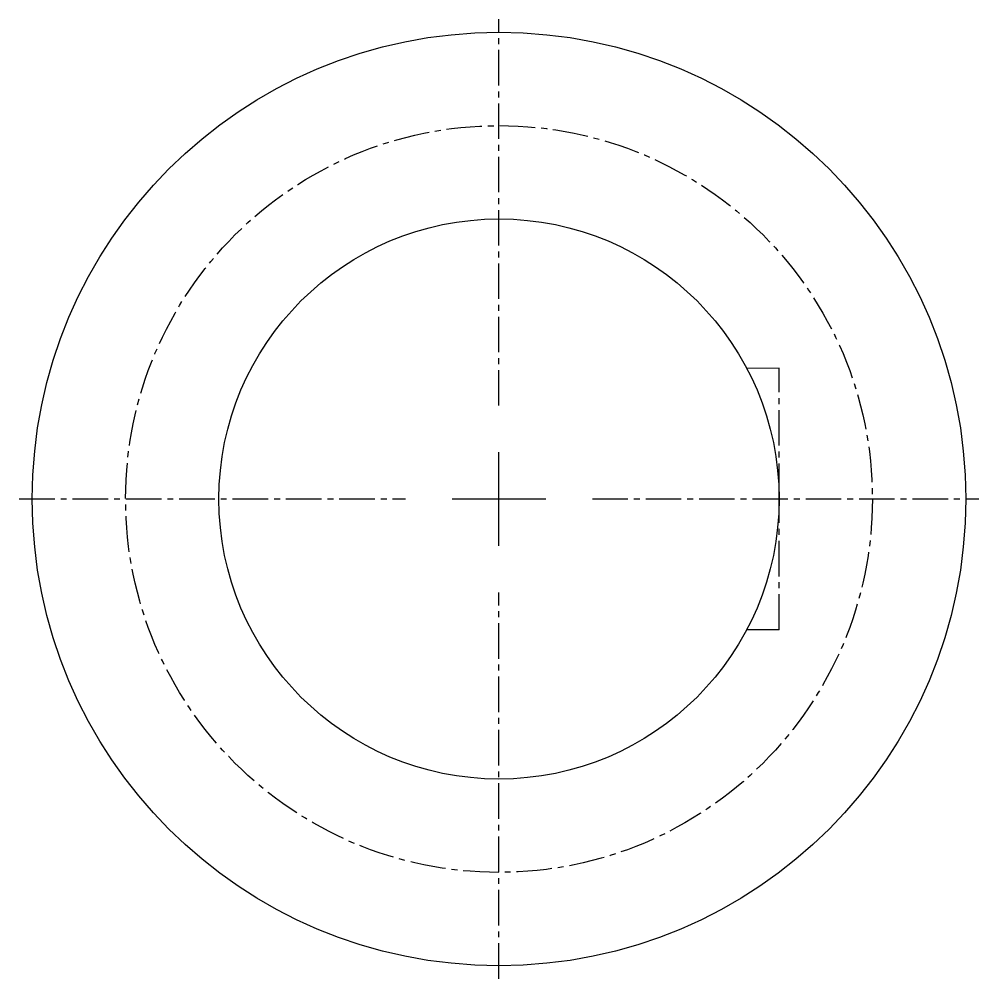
# Model space of a CAD drawing. Header units: millimetres. Extents: x 1568 to 31342, y 459 to 4403.
# Drawn here: x 2412.6 to 2669.6, y 2042.9 to 2299.9 of the extents above; entities that cross this region are included whole.
import ezdxf

# ---------------------------------------------------------------- set-up
doc = ezdxf.new("R2010")
doc.units = ezdxf.units.MM
doc.header["$LTSCALE"] = 0.5
doc.linetypes.add('CENTER2', pattern=[28.575, 19.05, -3.175, 3.175, -3.175])
doc.layers.add('centre line', color=3, linetype='CENTER2')
doc.layers.add('drawing', color=7, linetype='Continuous')

# ---------------------------------------------------------------- blocks, each defined once
blk = doc.blocks.new('*U25')
at = {"layer": 'centre line', "color": 0, "linetype": 'CENTER2', "transparency": 16777216}
for p, q in [((0, 25), (0, 128.5)), ((-128.5, 0), (-25, 0)), ((25, 0), (128.5, 0)), ((0, -128.5), (0, -25))]:
    blk.add_line(p, q, dxfattribs=at)
at = {"layer": 'centre line', "color": 0, "linetype": 'Continuous', "transparency": 16777216}
for p, q in [((0, -12.5), (0, 12.5)), ((-12.5, 0), (12.5, 0))]:
    blk.add_line(p, q, dxfattribs=at)

msp = doc.modelspace()

# ---------------------------------------------------------------- linework, layer by layer
at = {"layer": 'centre line'}
for p, q in [((2616.102, 2206.389), (2607.442, 2206.375)), ((2616.102, 2171.389), (2616.102, 2206.389)), ((2616.102, 2136.389), (2616.102, 2171.389)), ((2616.102, 2136.389), (2607.412, 2136.346))]:
    msp.add_line(p, q, dxfattribs=at)
msp.add_circle((2541.102, 2171.389), 100, dxfattribs=at)
at = {"layer": 'Defpoints'}
msp.add_circle((2541.102, 2171.389), 75, dxfattribs=at)
at = {"layer": 'drawing'}
msp.add_circle((2541.102, 2171.389), 125, dxfattribs=at)

# ---------------------------------------------------------------- block references
at = {"layer": 'centre line', "linetype": 'CENTER2'}
msp.add_blockref('*U25', (2541.102, 2171.389), dxfattribs=at)

doc.saveas('drawing.dxf')
